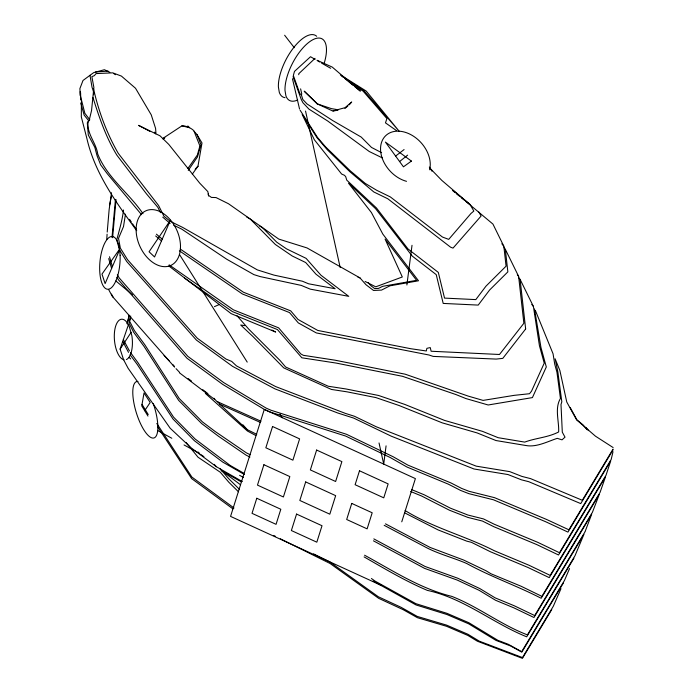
<?xml version="1.0" encoding="UTF-8"?>
<svg xmlns="http://www.w3.org/2000/svg" width="693" height="693" viewBox="0 0 693 693"><rect width="100%" height="100%" fill="white"/><g stroke="black" fill="none" stroke-linecap="round" stroke-linejoin="round"><path stroke-width="1.04" d="M81.419 101.871L81.315 116.9L86.937 138.713C94.924 173.441 116.034 202.382 136.712 230.682M298.744 74.723L298.787 73.709L315.02 58.368M106.757 239.475L107.086 234.191M107.216 232.068L109.13 209.65L111.53 192.758M89.284 119.915L91.554 110.525L93.876 87.413L91.866 76.646L94.317 75.658L96.067 73.588L112.786 72.852L121.422 76.091L135.525 88.262L151.239 114.839L155.587 128.404L155.916 132.77M115.445 199.393L111.989 237.543M116.034 199.575L112.604 237.708M386.07 445.859L383.714 464.093L379.036 442.948M406.886 284.979L412.014 245.296M125.476 214.18L123.501 226.585L118.529 238.323L120.348 248.111L127.529 259.667L197.314 338.236L225.987 359.061L231.687 361.399L236.478 365.904L275.615 386.573L345.339 413.374L354.487 416.285L376.247 426.767L476.204 466.146L509.771 471.638L521.924 476.412L530.535 478.612L582.302 500.277L613.071 449.081M123.501 209.988C122.34 220.383 119.257 230.085 116.753 240.099L119.551 249.965L126.715 261.504L196.37 340.055L232.631 366.398L274.852 388.825L337.898 413.054L353.69 418.087L391.242 436.174L474.012 468.988L507.986 474.549L521.422 479.816L528.75 481.696L580.743 503.603L613.054 449.835M109.693 204.955L111.27 196.699M93.546 94.733L93.927 92.914L92.022 87.205L89.995 75.303L93.772 72.592L104.409 69.716L109.875 72.332M613.01 451.715L611.191 459.424L568.892 529.798L546.552 519.447L494.551 497.669L468.979 491.285L461.772 488.47L450.918 482.926L407.943 465.142L393.217 456.782L346.491 434.277L270.928 410.213L266.129 408.099L223.761 382.631L187.881 356.401L119.326 278.066L117.334 274.861M127.114 323.588L129.167 315.22M127.2 323.934L129.244 315.61M130.717 316.008L128.985 323.077L133.68 332.311L144.101 346.483L178.629 400.346L201.698 423.605L218.564 436.313L246.041 455.119L249.922 457.025M130.631 317.073L129.608 321.24L134.338 330.5L144.785 344.69L179.192 398.484L202.434 421.89L215.064 431.41L246.37 452.841L250.173 454.712M401.767 521.812L415.393 478.603L264.302 409.398L222.774 384.442L186.937 358.22L118.512 279.911L116.952 277.399M242.299 481.566L216.372 466.718L191.294 447.964L170.192 428.257L128.101 368.252L123.64 359.849L120.097 349.09L128.378 324.844M585.117 531.531L591.657 514.31L541.181 598.276C516.796 585.715 490.835 576.775 466.787 563.539C452.59 557.363 437.222 553.75 423.666 546.136L384.182 525.32M560.984 588.669L553.309 606.254L522.47 657.57L479.296 641.164L467.931 634.268L446.543 625.103L417.264 616.423L401.082 607.311L378.352 596.777L329.842 561.962L313.539 553.863M569.559 568.529L564.474 580.465L521.673 651.68L508.238 644.265L497.877 640.332L468.806 622.695L446.924 613.322L415.869 603.672L375.216 581.193L371.431 578.516M119.594 249.861L105.111 283.602L101.975 274.107L119.542 249.255M92.966 97.479L92.983 97.557C99.186 117.429 106.02 137.457 116.918 155.232L146.552 193.953L157.857 207.32L160.525 212.682M584.901 532.042L534.701 615.566L514.371 605.821L495.149 597.86L479.816 588.574L457.752 578.231L425.078 566.476L373.822 538.885M573.925 558.237L526.697 636.815C492.593 623.024 464.041 598.345 427.39 590.401C405.44 581.15 384.771 568.754 364.094 556.912M563.418 582.943L521.829 652.139L510.628 645.963L496.023 640.419L468.719 623.847L446.89 614.5L416.008 604.946L373.094 581.029M551.775 609.537L522.435 658.35L477.434 641.25L467.844 635.429L446.509 626.281L417.403 617.697L403.239 609.719L378.673 598.336L330.111 563.522L280.31 538.782M120.097 349.09L131.142 332.337M144.69 410.689L150.182 402.468L144.023 392.94L141.77 405.899L147.973 416.086M192.316 174.142L197.964 166.242L202.001 142.966L196.951 134.529L194.127 131.349M187.829 168.572L197.384 154.989L199.896 145.954L193.806 130.596C190.61 127.789 186.192 125.658 181.93 125.857L163.496 137.994M188.279 170.374L197.488 156.904L200.935 144.482L196.951 134.529M525.649 328.967L502.789 358.376L496.171 359.078L433.142 356.401L429.158 355.041L316.32 332.926L298.293 322.903L289.501 312.56L242.394 293.979L179.4 250.805M349.307 104.808L351.697 101.984L345.045 107.692L333.099 110.906M195.331 169.231L197.964 166.242L195.227 169.309M395.599 156.072L404.08 149.575M399.592 161.547L407.623 155.137M344.923 108.463L347.851 106.029M89.995 75.303L83.004 80.475L79.886 88.635L80.31 95.452L84.841 113.288L89.769 119.759L88.098 121.673C86.547 133.836 96.084 142.541 97.748 154.054C106.999 177.521 129.097 193.148 142.992 213.713M163.028 138.869L164.83 137.751L162.959 138.756M214.449 306.644L219.326 304.496M95.53 71.985L108.143 71.11M337.404 110.282L332.839 111.053L317.143 103.829L304.184 91.147L316.718 103.153M338.453 109.849L331.375 108.619L317.143 103.829M244.759 325.623L240.705 325.017L252.78 336.374L283.758 367.905L331.419 389.44L347.15 391.857L375.892 397.591L398.986 405.483L442.177 422.834L477.07 432.908L495.971 440.54L525.848 445.504C536.443 447.531 547.34 441.588 557.276 438.348L562.04 439.847L565.012 437.162L562.3 432.181L561.001 404.478L561.824 401.836L557.822 371.708L555.084 358.766L559.849 370.417L566.761 401.992L576.585 419.837L595.426 436.148L613.114 447.539M181.93 125.857L189.579 127.711L187.838 125.97M357.978 277.217L359.996 277.919L366.051 284.78L373.51 290.445L381.514 290.098L389.96 285.819L418.503 280.778L382.822 234.095L371.413 212.56L348.484 183.16L375.641 208.74L412.257 256.098L436.235 274.645L443.199 303.421L478.213 305.093L489.57 290.064L507.856 271.873L505.327 249.281L504.002 247.626M365.09 281.462L375.736 286.824L402.321 276.983L385.091 239.102L416.614 280.336L382.614 286.339L378.525 288.409L374.662 288.574L371.058 285.837L368.13 282.519M411.486 489.535L424.229 494.802L450.502 508.212L467.94 515.038L483.515 518.927L494.118 524.177L537.733 542.324L559.459 552.719L606.011 475.277L610.724 460.932L567.948 532.094L545.668 521.734L493.451 499.792L468.875 493.659L460.646 490.445L448.25 484.121L407.025 467.056L390.315 457.571L345.694 436.079L269.239 411.729L264.302 409.398L230.561 516.389L381.661 585.594M410.68 491.493L421.561 495.997L449.376 510.187L467.836 517.411L482.415 521.049L493.78 526.68L536.85 544.62L558.532 554.989L605.5 476.845L600.051 492.402L550.173 575.381L528.915 565.211L494.3 550.727C465.22 535.871 433.151 527.919 405.119 510.55M217.732 401.914L219.785 404.218L260.083 422.306M219.785 404.218L247.236 429.66L256.748 434.32M316.978 60.239L332.233 67.074L360.343 91.104L354.825 86.651M381.609 152.677L371.5 147.436L361.226 137.084L332.709 120.573L306.999 103.933L302.824 99.497L301.429 95.019L299.818 93.555L293.347 75.502L294.482 71.405L310.533 56.722L315.072 59.39M382.458 157.961L369.274 151.516L327.711 121.015L308.974 109.139L302.884 102.668L301.212 99.368L293.052 76.585M171.232 221.821L182.606 227.373L257.363 269.906L273.952 275.104L302.356 281.202L308.567 283.784L335.143 288.747L315.999 274.211L305.7 262.534L292.238 256.003L275.312 244.464L250.234 219.023L246.665 216.978M173.718 225.216L181.835 229.184L226.689 259.208L253.889 274.619L260.074 276.559L301.23 285.395L310.23 289.137L348.744 296.335L320.998 275.268L306.081 258.342L286.564 248.882L276.767 242.204L262.249 227.477L259.477 225.883M255.856 435.533L247.436 431.029L205.336 393.381M273.605 535.446L275.519 536.399M260.984 421.24L216.736 401.394L213.912 398.232M404.478 512.768L438.115 529.928L466.805 541.164L471.379 542.307L490.384 551.732L528.031 567.498L549.246 577.641L599.272 494.43L592.402 512.352L541.909 596.361L521.179 586.278L491.016 573.787L485.975 570.737L463.695 560.065L430.11 547.444L385.473 523.856M170.279 221.353L163.912 216.207L158.593 205.509L118.243 153.309C106.757 133.411 98.588 111.252 93.555 88.929M170.106 223.449L162.751 217.152M149.827 131.315L138.539 125.355L160.074 135.863L168.789 144.413L199.688 183.108L207.839 191.597L208.584 195.4L211.426 197.418L216.034 197.566L228.491 203.742L278.777 239.094L307.016 247.929L359.996 277.919M271.907 330.059L275.658 332.042L231.176 313.652L168.832 265.947M157.683 430.535L171.803 438.253M184.043 444.949L199.108 453.187M239.587 475.329L243.356 477.39M317.818 60.958L319.655 62.006M321.491 63.054L330.656 68.295M243.832 473.25L230.163 465.419L195.114 439.007L173.553 417.134L137.933 362.647L130.57 352.65M244.421 474.506L222.73 462.084L194.386 440.722L172.99 418.996L137.249 364.44L130.059 354.729M220.227 469.083L221.639 470.651L241.051 481.765M373.44 540.826L424.575 568.373L457.155 580.041L479.201 590.349L495.564 600.268L513.695 607.77L533.974 617.498L583.93 534.381L574.973 555.777L527.425 634.883C500.779 624.714 478.326 606.747 451.81 596.387C420.192 588.6 392.801 570.668 364.579 555.206M341.554 75.606L366.225 91.086L399.35 131.453L364.301 91.095L345.798 78.959M180.197 249.012L243.399 292.212L290.705 310.862L298.016 319.456L317.766 330.44L410.923 348.744L426.308 350.97L426.871 348.336L430.24 347.583L431.133 351.247L499.488 354.487L523.873 323.259L518.624 276.36L505.327 249.281M200.39 454.27L203.898 456.635M396.552 130.639L385.473 122.869L386.902 118.572L363.071 91.104L348.518 81.557L344.638 78.3M169.144 264.856L233.359 309.814L278.629 327.85L300.788 353.906L303.309 355.31L334.97 360.178L405.188 374.194L468.225 396.11L483.073 400.398L514.206 395.348L529.53 393.719L531.531 391.155L544.239 363.149L539.431 345.668L533.402 306.453L520.105 279.374L518.754 277.694M184.407 278.006L232.363 311.573L277.425 329.556L301.862 357.796L336.079 363.063L402.529 376.316L455.925 394.551L465.861 398.544L488.175 404.989L532.423 397.591L546.309 366.944L540.964 347.522L534.485 308.974M233.983 507.978L191.892 477.087L156.8 423.475M232.909 508.853L191.64 478.612L157.597 426.801M113.661 73.475L115.41 74.705M221.639 470.651L240.428 484.702M179.383 372.765L214.596 399.411M188.132 378.508L191.571 381.141M202.746 389.683L207.9 393.624M349.307 82.198L353.248 85.378M453.846 191.259L470.192 204.643L473.821 211.079L470.989 213.461L448.717 239.38L442.481 237.058L390.35 196.942L376.663 190.272L365.22 183.394L350.415 170.963L325.58 146.89L317.541 137.474L300.121 110.239M452.546 190.506L455.006 192.524M456.652 193.867L459.121 195.885M461.581 197.903L464.05 199.922M465.696 201.265L492.957 224.099L503.846 246.266L506.072 266.164L485.958 286.174L475.814 299.601L444.534 298.103L438.314 272.401L407.986 248.934L376.472 207.987L346.777 180.163L345.668 176.602L344.438 175.286L341.632 174.038L314.379 139.804L302.165 114.484L317.082 137.812L327.243 149.697L350.052 171.881L373.787 191.952L387.811 198.778L450.615 247.21L453.031 248.111L481.098 216.025L478.837 212.032M156.41 234.173L162.249 239.137M155.665 235.966L161.478 240.93M115.861 280.951L132.458 294.811M340.332 74.853L343.148 77.226M470.192 204.643L441.813 180.397L429.781 168.027M239.31 489.189L228.603 478.594L219.924 468.451M238.47 491.77L228.82 482.233L220.27 472.228L198.007 457.198L186.079 442.481M129.158 357.432L130.682 358.948M164.059 355.422L169.101 360.732M172.704 364.518L174.142 366.034M174.627 367.151L112.214 296.223L108.714 289.691M176.057 368.659L179.643 372.436M214.25 464.362L216.372 466.718M242.922 424.818L247.236 429.66M237.032 315.783L248.7 329.088L280.206 360.646L285.585 366.969L328.248 386.244L346.041 388.981L378.551 395.469L404.686 404.383L444.542 420.408L482.458 431.349L498.163 437.69L524.722 442.108C535.793 437.967 547.955 437.526 558.653 431.964C559.182 420.972 554.461 408.532 560.438 398.44L556.955 372.254L554.738 364.232L553.049 353.768L535.342 310.412M585.793 427.39L588.565 430.639M587.118 429.695L582.917 424.774L576.966 419.897L570.235 407.614M141.563 214.691L107.294 173.752L100.676 164.856L97.089 155.847L94.846 147.401L88.306 135.031L87.309 122.86L88.782 120.851L84.148 115.09L80.786 103.092M198.198 452.053L199.515 453.672M501.836 243.754L503.846 246.266M517.29 274.697L518.624 276.36M531.774 304.418L533.402 306.453M284.632 35.239L294.317 47.73M129.444 350.918L123.354 339.544M128.508 352.356L122.73 341.372M154.6 132.155L155.804 133.922M129.574 219.352L131.341 222.011M132.528 223.778L136.079 229.097M179.452 254.452L247.219 362.11M279.955 414.119L282.25 417.766M429.339 167.065L431.938 171.171M142.03 404.374L148.224 414.535M111.486 294.109L113.366 297.6M112.405 266.606L109.511 256.756M111.616 268.46L108.706 258.61M292.455 78.742L299.549 109.044M300.615 88.86L301.784 94.144M305.535 111.062L340.176 267.489M208.186 193.979L208.593 195.998M520.105 279.374L525.649 328.958M80.605 92.775L80.734 100M80.241 91.563L80.31 95.452M124.073 359.814A20.4 8.922 84.9 0 1 114.44 332.675A20.4 8.922 84.9 0 1 127.261 322.834L129.244 326.403L131.904 335.923A20.4 8.922 84.9 0 1 126.386 359.554M153.214 403.456A29.496 9.477 72.9 0 1 154.314 437.829A29.496 9.477 72.9 0 1 135.854 411.166A29.496 9.477 72.9 0 1 137.968 381.445M406.514 181.332A28.794 21.007 47.5 0 1 380.561 147.791A28.794 21.007 47.5 0 1 408.818 133.654A28.794 21.007 47.5 0 1 429.608 169.776M285.031 97.678A34.832 14.657 -62.3 0 1 279.305 92.377L278.387 86.92A34.832 14.657 -62.3 0 1 292.974 48.536A34.832 14.657 -62.3 0 1 316.666 36.287M324.09 63.565A34.832 14.657 -62.3 0 0 310.308 41.259A34.832 14.657 -62.3 0 0 284.996 90.393L285.914 95.842A34.832 14.657 -62.3 0 0 297.695 99.991M272.557 426.498L265.843 447.782L292.896 460.169L299.61 438.886L272.557 426.498M263.903 464.717L257.475 485.109L283.394 496.985L289.83 476.585L263.903 464.717M256.782 498.258L252.027 513.34L276.057 524.341L280.812 509.26L256.782 498.258M305.674 481.921L299.826 500.459L329.807 514.189L335.655 495.651L305.674 481.921M316.623 450.052L310.36 469.923L335.62 481.496L341.883 461.616L316.623 450.052M296.561 514.076L291.372 530.535L316.822 542.186L322.011 525.736L296.561 514.076M359.502 470.781L355.111 484.719L383.757 497.834L388.149 483.905L359.502 470.781M351.749 503.413L346.682 519.499L367.125 528.863L372.193 512.777L351.749 503.413M170.365 220.313L154.565 256.964L149.064 251.776L170.365 220.313M411.417 161.079L403.447 166.831L385.421 142.091L411.417 161.079M120.114 255.267L119.517 248.986A26.481 10.014 -84.9 0 0 102.607 248.406A26.481 10.014 -84.9 0 0 106.488 288.99A26.481 10.014 -84.9 0 0 120.114 255.267M136.14 228.439A30.016 20.149 65.3 0 0 168.503 266.233A30.016 20.149 65.3 0 0 170.261 219.733A30.016 20.149 65.3 0 0 136.14 228.439"/></g></svg>
